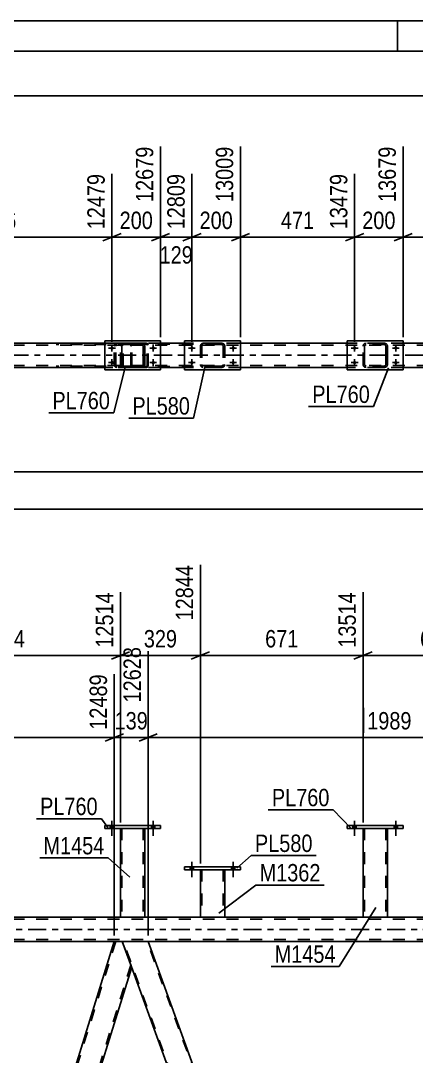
# Model space of a CAD drawing. Header units: millimetres. Extents: x -85 to 756, y -444 to 150.
# Drawn here: x 484.1 to 549.3, y -20.9 to 149.8 of the extents above; entities that cross this region are included whole.
import ezdxf

# ---------------------------------------------------------------- set-up
doc = ezdxf.new("R2010")
doc.units = ezdxf.units.MM
doc.linetypes.add('DXK_LINE_DOT2', pattern=[3.9198, 1.9599, -1.9599])
doc.linetypes.add('DXK_LINE_DOT3', pattern=[5.9187, 2.979, -0.9799, 0.9799, -0.9799])
doc.styles.add('Arial Narrow', font='ARIALN.TTF', dxfattribs={"height": 0.2})

# ---------------------------------------------------------------- blocks, each defined once
blk = doc.blocks.new('Unknown-814409655-1133')
at = {"color": 5, "linetype": 'Continuous'}
for p, q in [((756.25, 149.79), (-84.75, 149.79)), ((546.25, 144.79), (546.25, 149.79)), ((751.25, 144.79), (-79.75, 144.79))]:
    blk.add_line(p, q, dxfattribs=at)
blk = doc.blocks.new('Bolt-814409655-2565 - 2513')
at = {"linetype": 'Continuous'}
for points in [[(512.35, 95.55, -1), (512.35, 96.11, -1)], [(519.15, 95.55, -1), (519.15, 96.11, -1)], [(512.35, 93.15, -1), (512.35, 93.71, -1)], [(519.15, 93.15, -1), (519.15, 93.71, -1)]]:
    blk.add_hatch(color=1, dxfattribs=at).paths.add_polyline_path(points)
at = {"color": 1, "linetype": 'Continuous'}
for p, q in [((512.91, 95.83), (511.79, 95.83)), ((512.35, 96.39), (512.35, 95.27)), ((519.71, 95.83), (518.59, 95.83)), ((519.15, 96.39), (519.15, 95.27)), ((512.35, 93.99), (512.35, 92.87)), ((519.15, 93.99), (519.15, 92.87)), ((512.91, 93.43), (511.79, 93.43)), ((519.71, 93.43), (518.59, 93.43))]:
    blk.add_line(p, q, dxfattribs=at)
blk = doc.blocks.new('Bolt-814409655-2518 - 2513')
at = {"linetype": 'Continuous'}
for points in [[(538.89, 95.83), (538.9, 95.89), (538.92, 95.94), (538.95, 95.99), (538.99, 96.04), (539.03, 96.07), (539.09, 96.1), (539.14, 96.11), (539.2, 96.11), (539.26, 96.1), (539.31, 96.07), (539.36, 96.04), (539.4, 95.99), (539.43, 95.94), (539.45, 95.89), (539.45, 95.83), (539.45, 95.77), (539.43, 95.72), (539.4, 95.66), (539.36, 95.62), (539.31, 95.59), (539.26, 95.56), (539.2, 95.55), (539.14, 95.55), (539.09, 95.56), (539.03, 95.59), (538.99, 95.62), (538.95, 95.66), (538.92, 95.72), (538.9, 95.77)], [(545.69, 95.83), (545.7, 95.89), (545.72, 95.94), (545.75, 95.99), (545.79, 96.04), (545.83, 96.07), (545.89, 96.1), (545.94, 96.11), (546, 96.11), (546.06, 96.1), (546.11, 96.07), (546.16, 96.04), (546.2, 95.99), (546.23, 95.94), (546.25, 95.89), (546.25, 95.83), (546.25, 95.77), (546.23, 95.72), (546.2, 95.66), (546.16, 95.62), (546.11, 95.59), (546.06, 95.56), (546, 95.55), (545.94, 95.55), (545.89, 95.56), (545.83, 95.59), (545.79, 95.62), (545.75, 95.66), (545.72, 95.72), (545.7, 95.77)], [(538.89, 93.43), (538.9, 93.49), (538.92, 93.54), (538.95, 93.59), (538.99, 93.64), (539.03, 93.67), (539.09, 93.7), (539.14, 93.71), (539.2, 93.71), (539.26, 93.7), (539.31, 93.67), (539.36, 93.64), (539.4, 93.59), (539.43, 93.54), (539.45, 93.49), (539.45, 93.43), (539.45, 93.37), (539.43, 93.32), (539.4, 93.26), (539.36, 93.22), (539.31, 93.19), (539.26, 93.16), (539.2, 93.15), (539.14, 93.15), (539.09, 93.16), (539.03, 93.19), (538.99, 93.22), (538.95, 93.26), (538.92, 93.32), (538.9, 93.37)], [(545.69, 93.43), (545.7, 93.49), (545.72, 93.54), (545.75, 93.59), (545.79, 93.64), (545.83, 93.67), (545.89, 93.7), (545.94, 93.71), (546, 93.71), (546.06, 93.7), (546.11, 93.67), (546.16, 93.64), (546.2, 93.59), (546.23, 93.54), (546.25, 93.49), (546.25, 93.43), (546.25, 93.37), (546.23, 93.32), (546.2, 93.26), (546.16, 93.22), (546.11, 93.19), (546.06, 93.16), (546, 93.15), (545.94, 93.15), (545.89, 93.16), (545.83, 93.19), (545.79, 93.22), (545.75, 93.26), (545.72, 93.32), (545.7, 93.37)]]:
    blk.add_hatch(color=1, dxfattribs=at).paths.add_polyline_path(points)
at = {"color": 1, "linetype": 'Continuous'}
for p, q in [((539.73, 95.83), (538.61, 95.83)), ((539.17, 96.39), (539.17, 95.27)), ((546.53, 95.83), (545.41, 95.83)), ((545.97, 96.39), (545.97, 95.27)), ((539.17, 93.99), (539.17, 92.87)), ((545.97, 93.99), (545.97, 92.87)), ((539.73, 93.43), (538.61, 93.43)), ((546.53, 93.43), (545.41, 93.43))]:
    blk.add_line(p, q, dxfattribs=at)
blk = doc.blocks.new('Bolt-814409655-2520 - 2513')
at = {"linetype": 'Continuous'}
for points in [[(498.89, 95.83), (498.9, 95.89), (498.92, 95.94), (498.95, 95.99), (498.99, 96.04), (499.03, 96.07), (499.09, 96.1), (499.14, 96.11), (499.2, 96.11), (499.26, 96.1), (499.31, 96.07), (499.36, 96.04), (499.4, 95.99), (499.43, 95.94), (499.45, 95.89), (499.45, 95.83), (499.45, 95.77), (499.43, 95.72), (499.4, 95.66), (499.36, 95.62), (499.31, 95.59), (499.26, 95.56), (499.2, 95.55), (499.14, 95.55), (499.09, 95.56), (499.03, 95.59), (498.99, 95.62), (498.95, 95.66), (498.92, 95.72), (498.9, 95.77)], [(505.69, 95.83), (505.7, 95.89), (505.72, 95.94), (505.75, 95.99), (505.79, 96.04), (505.83, 96.07), (505.89, 96.1), (505.94, 96.11), (506, 96.11), (506.06, 96.1), (506.11, 96.07), (506.16, 96.04), (506.2, 95.99), (506.23, 95.94), (506.25, 95.89), (506.25, 95.83), (506.25, 95.77), (506.23, 95.72), (506.2, 95.66), (506.16, 95.62), (506.11, 95.59), (506.06, 95.56), (506, 95.55), (505.94, 95.55), (505.89, 95.56), (505.83, 95.59), (505.79, 95.62), (505.75, 95.66), (505.72, 95.72), (505.7, 95.77)], [(498.89, 93.43), (498.9, 93.49), (498.92, 93.54), (498.95, 93.59), (498.99, 93.64), (499.03, 93.67), (499.09, 93.7), (499.14, 93.71), (499.2, 93.71), (499.26, 93.7), (499.31, 93.67), (499.36, 93.64), (499.4, 93.59), (499.43, 93.54), (499.45, 93.49), (499.45, 93.43), (499.45, 93.37), (499.43, 93.32), (499.4, 93.26), (499.36, 93.22), (499.31, 93.19), (499.26, 93.16), (499.2, 93.15), (499.14, 93.15), (499.09, 93.16), (499.03, 93.19), (498.99, 93.22), (498.95, 93.26), (498.92, 93.32), (498.9, 93.37)], [(505.69, 93.43), (505.7, 93.49), (505.72, 93.54), (505.75, 93.59), (505.79, 93.64), (505.83, 93.67), (505.89, 93.7), (505.94, 93.71), (506, 93.71), (506.06, 93.7), (506.11, 93.67), (506.16, 93.64), (506.2, 93.59), (506.23, 93.54), (506.25, 93.49), (506.25, 93.43), (506.25, 93.37), (506.23, 93.32), (506.2, 93.26), (506.16, 93.22), (506.11, 93.19), (506.06, 93.16), (506, 93.15), (505.94, 93.15), (505.89, 93.16), (505.83, 93.19), (505.79, 93.22), (505.75, 93.26), (505.72, 93.32), (505.7, 93.37)]]:
    blk.add_hatch(color=1, dxfattribs=at).paths.add_polyline_path(points)
at = {"color": 1, "linetype": 'Continuous'}
for p, q in [((499.73, 95.83), (498.61, 95.83)), ((499.17, 96.39), (499.17, 95.27)), ((506.53, 95.83), (505.41, 95.83)), ((505.97, 96.39), (505.97, 95.27)), ((499.17, 93.99), (499.17, 92.87)), ((505.97, 93.99), (505.97, 92.87)), ((499.73, 93.43), (498.61, 93.43)), ((506.53, 93.43), (505.41, 93.43))]:
    blk.add_line(p, q, dxfattribs=at)
blk = doc.blocks.new('Part-814409655-2573 - 2513')
at = {"color": 2, "linetype": 'Continuous'}
for p, q in [((511.15, 97.03), (511.15, 92.23)), ((511.15, 97.03), (520.35, 97.03)), ((520.35, 97.03), (520.35, 92.23)), ((511.15, 92.23), (520.35, 92.23))]:
    blk.add_line(p, q, dxfattribs=at)
blk = doc.blocks.new('Part-814409655-2574 - 2513')
at = {"color": 7, "linetype": 'DXK_LINE_DOT2'}
for p, q in [((513.75, 96.15), (513.79, 96.33)), ((513.79, 96.33), (513.75, 96.15)), ((513.75, 96.15), (513.75, 93.11)), ((513.99, 96.15), (514.01, 96.24)), ((513.99, 96.15), (513.99, 93.11)), ((514.01, 96.24), (514.06, 96.32)), ((514.05, 96.59), (514.23, 96.63)), ((514.23, 96.63), (514.05, 96.59)), ((514.06, 96.32), (514.14, 96.37)), ((514.14, 96.37), (514.23, 96.39)), ((517.27, 96.63), (514.23, 96.63)), ((517.27, 96.39), (514.23, 96.39)), ((517.27, 96.63), (517.45, 96.59)), ((517.45, 96.59), (517.27, 96.63)), ((517.27, 96.39), (517.36, 96.37)), ((517.36, 96.37), (517.44, 96.32)), ((517.44, 96.32), (517.49, 96.24)), ((517.49, 96.24), (517.51, 96.15)), ((517.51, 96.15), (517.51, 93.11)), ((517.71, 96.33), (517.75, 96.15)), ((517.75, 96.15), (517.71, 96.33)), ((517.75, 96.15), (517.75, 93.11)), ((513.79, 92.93), (513.75, 93.11)), ((513.75, 93.11), (513.79, 92.93)), ((514.01, 93.02), (513.99, 93.11)), ((514.06, 92.94), (514.01, 93.02)), ((514.23, 92.63), (514.05, 92.67)), ((514.05, 92.67), (514.23, 92.63)), ((514.14, 92.89), (514.06, 92.94)), ((514.23, 92.87), (514.14, 92.89)), ((517.27, 92.87), (514.23, 92.87)), ((517.27, 92.63), (514.23, 92.63)), ((517.36, 92.89), (517.27, 92.87)), ((517.45, 92.67), (517.27, 92.63)), ((517.27, 92.63), (517.45, 92.67)), ((517.44, 92.94), (517.36, 92.89)), ((517.49, 93.02), (517.44, 92.94)), ((517.51, 93.11), (517.49, 93.02)), ((517.75, 93.11), (517.71, 92.93)), ((517.71, 92.93), (517.75, 93.11))]:
    blk.add_line(p, q, dxfattribs=at)
at = {"color": 7, "linetype": 'DXK_LINE_DOT3'}
blk.add_line((515.75, 94.63), (515.75, 94.63), dxfattribs=at)
at = {"color": 7, "linetype": 'DXK_LINE_DOT2'}
for centre, start, end in [((514.23, 96.15), 112.5, 157.5), ((514.23, 96.15), 112.5, 157.5), ((517.27, 96.15), 22.5, 67.5), ((517.27, 96.15), 22.5, 67.5), ((514.23, 93.11), 202.5, 247.5), ((514.23, 93.11), 202.5, 247.5), ((517.27, 93.11), 292.5, 337.5), ((517.27, 93.11), 292.5, 337.5)]:
    blk.add_arc(centre, 0.48, start, end, dxfattribs=at)
blk = doc.blocks.new('Part-814409655-2599 - 2513')
at = {"color": 7, "linetype": 'DXK_LINE_DOT2'}
for p, q in [((645.45, 96.31), (44.43, 96.31)), ((645.45, 96.63), (54.51, 96.63)), ((507.17, 96.63), (497.97, 96.63)), ((520.35, 96.63), (511.15, 96.63)), ((547.17, 96.63), (537.97, 96.63)), ((645.45, 92.95), (44.43, 92.95)), ((507.17, 92.63), (497.97, 92.63)), ((520.35, 92.63), (511.15, 92.63)), ((547.17, 92.63), (537.97, 92.63))]:
    blk.add_line(p, q, dxfattribs=at)
at = {"color": 2, "linetype": 'Continuous'}
for p, q in [((497.97, 96.63), (467.19, 96.63)), ((511.15, 96.63), (507.17, 96.63)), ((537.97, 96.63), (520.35, 96.63)), ((562.23, 96.63), (547.17, 96.63)), ((497.97, 92.63), (467.13, 92.63)), ((511.15, 92.63), (507.17, 92.63)), ((537.97, 92.63), (520.35, 92.63)), ((562.23, 92.63), (547.17, 92.63))]:
    blk.add_line(p, q, dxfattribs=at)
at = {"color": 7, "linetype": 'DXK_LINE_DOT3'}
blk.add_line((44.43, 94.63), (645.45, 94.63), dxfattribs=at)
blk = doc.blocks.new('Part-814409655-2686 - 2513')
at = {"color": 7, "linetype": 'DXK_LINE_DOT2'}
for p, q in [((500.9, 96.43), (500.87, 96.31)), ((500.87, 92.95), (500.87, 96.31)), ((501.04, 96.31), (501.05, 96.37)), ((501.04, 92.95), (501.04, 96.31)), ((501.05, 96.37), (501.09, 96.42)), ((501.21, 96.63), (501.08, 96.6)), ((501.09, 96.42), (501.15, 96.46)), ((501.15, 96.46), (501.21, 96.47)), ((516.54, 96.63), (501.21, 96.63)), ((516.54, 96.47), (501.21, 96.47)), ((504.92, 96.6), (504.79, 96.63)), ((504.79, 96.47), (504.85, 96.46)), ((504.85, 96.46), (504.91, 96.42)), ((504.91, 96.42), (504.94, 96.37)), ((504.94, 96.37), (504.96, 96.31)), ((504.96, 92.95), (504.96, 96.31)), ((505.13, 96.31), (505.1, 96.43)), ((505.13, 92.95), (505.13, 96.31)), ((500.87, 92.95), (500.9, 92.83)), ((501.05, 92.89), (501.04, 92.95)), ((501.09, 92.84), (501.05, 92.89)), ((501.08, 92.65), (501.21, 92.63)), ((501.15, 92.8), (501.09, 92.84)), ((501.21, 92.79), (501.15, 92.8)), ((516.54, 92.79), (501.21, 92.79)), ((516.54, 92.63), (501.21, 92.63)), ((504.85, 92.8), (504.79, 92.79)), ((504.79, 92.63), (504.92, 92.65)), ((504.91, 92.84), (504.85, 92.8)), ((504.94, 92.89), (504.91, 92.84)), ((504.96, 92.95), (504.94, 92.89)), ((505.1, 92.83), (505.13, 92.95))]:
    blk.add_line(p, q, dxfattribs=at)
for centre, start, end in [((501.2, 96.3), 110.7583, 155.68), ((504.8, 96.3), 24.32, 69.2417), ((501.2, 92.96), 204.32, 249.2417), ((504.8, 92.96), 290.7583, 335.68)]:
    blk.add_arc(centre, 0.331, start, end, dxfattribs=at)
blk = doc.blocks.new('Part-814409655-2794 - 2513')
at = {"color": 7, "linetype": 'DXK_LINE_DOT2'}
for p, q in [((502.15, 96.63), (489.99, 96.63)), ((502.15, 96.39), (489.99, 96.39)), ((499.58, 96.28), (499.55, 96.15)), ((499.55, 93.11), (499.55, 96.15)), ((499.59, 96.33), (499.58, 96.28)), ((499.8, 96.15), (499.82, 96.24)), ((499.8, 93.11), (499.8, 96.15)), ((499.82, 96.24), (499.88, 96.32)), ((500.05, 96.63), (499.86, 96.59)), ((499.88, 96.32), (499.96, 96.37)), ((499.96, 96.37), (500.05, 96.39)), ((500.87, 96.63), (500.87, 96.39)), ((502.25, 96.59), (502.15, 96.63)), ((502.15, 96.39), (502.2, 96.37)), ((502.2, 96.37), (502.24, 96.32)), ((502.24, 96.32), (502.27, 96.24)), ((502.34, 96.49), (502.25, 96.59)), ((502.27, 96.24), (502.28, 96.15)), ((502.28, 93.11), (502.28, 96.15)), ((502.4, 96.33), (502.34, 96.49)), ((502.42, 96.15), (502.4, 96.33)), ((502.42, 93.11), (502.42, 96.15)), ((502.15, 92.87), (489.99, 92.87)), ((502.15, 92.63), (489.99, 92.63)), ((499.55, 93.11), (499.57, 93.04)), ((499.57, 93.04), (499.59, 92.93)), ((499.82, 93.02), (499.8, 93.11)), ((499.88, 92.94), (499.82, 93.02)), ((499.86, 92.67), (500.05, 92.63)), ((499.96, 92.89), (499.88, 92.94)), ((500.05, 92.87), (499.96, 92.89)), ((500.87, 92.63), (500.87, 92.87)), ((502.2, 92.89), (502.15, 92.87)), ((502.15, 92.63), (502.25, 92.67)), ((502.24, 92.94), (502.2, 92.89)), ((502.27, 93.02), (502.24, 92.94)), ((502.25, 92.67), (502.34, 92.77)), ((502.28, 93.11), (502.27, 93.02)), ((502.34, 92.77), (502.4, 92.93)), ((502.4, 92.93), (502.42, 93.11))]:
    blk.add_line(p, q, dxfattribs=at)
for centre, start, end in [((500.04, 96.13), 111.1941, 156.1506), ((500.04, 93.12), 203.8494, 248.8059)]:
    blk.add_arc(centre, 0.492, start, end, dxfattribs=at)
blk = doc.blocks.new('Part-814409655-2858 - 2513')
at = {"color": 7, "linetype": 'DXK_LINE_DOT2'}
for p, q in [((500.57, 96.15), (500.61, 96.33)), ((500.61, 96.33), (500.57, 96.15)), ((500.57, 93.11), (500.57, 96.15)), ((500.57, 96.15), (500.57, 96.15)), ((500.57, 93.11), (500.57, 96.15)), ((500.81, 96.15), (500.83, 96.24)), ((500.83, 96.24), (500.81, 96.15)), ((500.81, 93.11), (500.81, 96.15)), ((500.81, 96.15), (500.81, 96.15)), ((500.81, 96.15), (500.81, 93.11)), ((500.83, 96.24), (500.88, 96.32)), ((500.88, 96.32), (500.83, 96.24)), ((500.86, 96.59), (501.05, 96.63)), ((500.86, 96.59), (500.87, 96.59)), ((501.05, 96.63), (500.87, 96.59)), ((500.88, 96.32), (500.96, 96.37)), ((500.96, 96.37), (500.88, 96.32)), ((500.96, 96.37), (501.05, 96.39)), ((501.05, 96.39), (500.96, 96.37)), ((504.09, 96.63), (501.05, 96.63)), ((504.09, 96.39), (501.05, 96.39)), ((504.09, 96.63), (504.27, 96.59)), ((504.28, 96.59), (504.09, 96.63)), ((504.09, 96.39), (504.18, 96.37)), ((504.18, 96.37), (504.09, 96.39)), ((504.18, 96.37), (504.18, 96.37)), ((504.18, 96.37), (504.26, 96.32)), ((504.26, 96.32), (504.18, 96.37)), ((504.26, 96.32), (504.31, 96.24)), ((504.31, 96.24), (504.26, 96.32)), ((504.31, 96.24), (504.33, 96.15)), ((504.33, 96.15), (504.31, 96.24)), ((504.33, 93.11), (504.33, 96.15)), ((504.33, 96.15), (504.33, 96.15)), ((504.33, 96.15), (504.33, 93.11)), ((504.53, 96.33), (504.57, 96.15)), ((504.57, 96.15), (504.54, 96.33)), ((504.57, 93.11), (504.57, 96.15)), ((504.57, 96.15), (504.57, 96.15)), ((504.57, 96.15), (504.57, 93.11)), ((500.57, 93.11), (500.57, 93.11)), ((500.61, 92.93), (500.57, 93.11)), ((500.57, 93.11), (500.61, 92.93)), ((500.81, 93.11), (500.81, 93.11)), ((500.83, 93.02), (500.81, 93.11)), ((500.81, 93.11), (500.83, 93.02)), ((500.88, 92.94), (500.83, 93.02)), ((500.83, 93.02), (500.88, 92.94)), ((500.86, 92.67), (500.87, 92.67)), ((501.05, 92.63), (500.86, 92.67)), ((500.87, 92.67), (501.05, 92.63)), ((500.96, 92.89), (500.88, 92.94)), ((500.88, 92.94), (500.96, 92.89)), ((501.05, 92.87), (500.96, 92.89)), ((500.96, 92.89), (501.05, 92.87)), ((504.09, 92.87), (501.05, 92.87)), ((504.09, 92.63), (501.05, 92.63)), ((504.18, 92.89), (504.09, 92.87)), ((504.09, 92.87), (504.18, 92.89)), ((504.27, 92.67), (504.09, 92.63)), ((504.09, 92.63), (504.28, 92.67)), ((504.26, 92.94), (504.18, 92.89)), ((504.18, 92.89), (504.26, 92.94)), ((504.18, 92.89), (504.18, 92.89)), ((504.31, 93.02), (504.26, 92.94)), ((504.26, 92.94), (504.31, 93.02)), ((504.33, 93.11), (504.31, 93.02)), ((504.31, 93.02), (504.33, 93.11)), ((504.33, 93.11), (504.33, 93.11)), ((504.57, 93.11), (504.53, 92.93)), ((504.54, 92.93), (504.57, 93.11)), ((504.57, 93.11), (504.57, 93.11))]:
    blk.add_line(p, q, dxfattribs=at)
at = {"color": 7, "linetype": 'DXK_LINE_DOT3'}
blk.add_line((502.58, 94.63), (502.57, 94.63), dxfattribs=at)
at = {"color": 7, "linetype": 'DXK_LINE_DOT2'}
for centre, start, end in [((501.05, 96.15), 112.5, 157.5), ((501.05, 96.15), 112.5, 157.5), ((504.09, 96.15), 22.5, 67.5), ((504.09, 96.15), 22.5, 67.5), ((501.05, 93.11), 202.5, 247.5), ((501.05, 93.11), 202.5, 247.5), ((504.09, 93.11), 292.5, 337.5), ((504.09, 93.11), 292.5, 337.5)]:
    blk.add_arc(centre, 0.48, start, end, dxfattribs=at)
blk = doc.blocks.new('Part-814409655-2863 - 2513')
at = {"color": 2, "linetype": 'Continuous'}
for p, q in [((497.97, 92.23), (497.97, 97.03)), ((497.97, 97.03), (497.97, 97.03)), ((497.97, 97.03), (507.17, 97.03)), ((507.17, 97.03), (507.17, 92.23)), ((497.97, 92.23), (497.97, 92.23)), ((507.17, 92.23), (497.97, 92.23))]:
    blk.add_line(p, q, dxfattribs=at)
at = {"color": 7, "linetype": 'DXK_LINE_DOT2'}
for p, q in [((497.97, 97.03), (497.97, 92.23)), ((497.97, 97.03), (497.97, 97.03)), ((507.17, 92.23), (507.17, 97.03)), ((497.97, 92.23), (497.97, 92.23))]:
    blk.add_line(p, q, dxfattribs=at)
blk = doc.blocks.new('Part-814409655-2864 - 2513')
at = {"color": 7, "linetype": 'DXK_LINE_DOT2'}
for p, q in [((540.57, 96.15), (540.6, 96.33)), ((540.61, 96.33), (540.57, 96.15)), ((540.57, 93.11), (540.57, 96.15)), ((540.57, 96.15), (540.57, 96.15)), ((540.57, 93.11), (540.57, 96.15)), ((540.81, 96.15), (540.83, 96.24)), ((540.83, 96.24), (540.81, 96.15)), ((540.81, 93.11), (540.81, 96.15)), ((540.81, 96.15), (540.81, 96.15)), ((540.81, 96.15), (540.81, 93.11)), ((540.83, 96.24), (540.88, 96.32)), ((540.88, 96.32), (540.83, 96.24)), ((540.86, 96.59), (541.05, 96.63)), ((540.86, 96.59), (540.87, 96.59)), ((541.05, 96.63), (540.87, 96.59)), ((540.88, 96.32), (540.96, 96.37)), ((540.96, 96.37), (540.88, 96.32)), ((540.96, 96.37), (541.05, 96.39)), ((541.05, 96.39), (540.96, 96.37)), ((544.09, 96.63), (541.05, 96.63)), ((544.09, 96.39), (541.05, 96.39)), ((544.09, 96.63), (544.27, 96.59)), ((544.28, 96.59), (544.09, 96.63)), ((544.09, 96.39), (544.18, 96.37)), ((544.18, 96.37), (544.09, 96.39)), ((544.18, 96.37), (544.18, 96.37)), ((544.18, 96.37), (544.26, 96.32)), ((544.26, 96.32), (544.18, 96.37)), ((544.26, 96.32), (544.31, 96.24)), ((544.31, 96.24), (544.26, 96.32)), ((544.31, 96.24), (544.33, 96.15)), ((544.33, 96.15), (544.31, 96.24)), ((544.33, 93.11), (544.33, 96.15)), ((544.33, 96.15), (544.33, 96.15)), ((544.33, 96.15), (544.33, 93.11)), ((544.53, 96.33), (544.57, 96.15)), ((544.57, 96.15), (544.54, 96.33)), ((544.57, 93.11), (544.57, 96.15)), ((544.57, 96.15), (544.57, 96.15)), ((544.57, 96.15), (544.57, 93.11)), ((540.57, 93.11), (540.57, 93.11)), ((540.6, 92.93), (540.57, 93.11)), ((540.57, 93.11), (540.61, 92.93)), ((540.81, 93.11), (540.81, 93.11)), ((540.83, 93.02), (540.81, 93.11)), ((540.81, 93.11), (540.83, 93.02)), ((540.88, 92.94), (540.83, 93.02)), ((540.83, 93.02), (540.88, 92.94)), ((540.86, 92.67), (540.87, 92.67)), ((541.05, 92.63), (540.86, 92.67)), ((540.87, 92.67), (541.05, 92.63)), ((540.96, 92.89), (540.88, 92.94)), ((540.88, 92.94), (540.96, 92.89)), ((541.05, 92.87), (540.96, 92.89)), ((540.96, 92.89), (541.05, 92.87)), ((544.09, 92.87), (541.05, 92.87)), ((544.09, 92.63), (541.05, 92.63)), ((544.18, 92.89), (544.09, 92.87)), ((544.09, 92.87), (544.18, 92.89)), ((544.27, 92.67), (544.09, 92.63)), ((544.09, 92.63), (544.28, 92.67)), ((544.26, 92.94), (544.18, 92.89)), ((544.18, 92.89), (544.26, 92.94)), ((544.18, 92.89), (544.18, 92.89)), ((544.31, 93.02), (544.26, 92.94)), ((544.26, 92.94), (544.31, 93.02)), ((544.33, 93.11), (544.31, 93.02)), ((544.31, 93.02), (544.33, 93.11)), ((544.33, 93.11), (544.33, 93.11)), ((544.57, 93.11), (544.53, 92.93)), ((544.54, 92.93), (544.57, 93.11)), ((544.57, 93.11), (544.57, 93.11))]:
    blk.add_line(p, q, dxfattribs=at)
at = {"color": 7, "linetype": 'DXK_LINE_DOT3'}
blk.add_line((542.58, 94.63), (542.56, 94.63), dxfattribs=at)
at = {"color": 7, "linetype": 'DXK_LINE_DOT2'}
for centre, start, end in [((541.05, 96.15), 112.5, 157.5), ((541.05, 96.15), 112.5, 157.5), ((544.09, 96.15), 22.5, 67.5), ((544.09, 96.15), 22.5, 67.5), ((541.05, 93.11), 202.5, 247.5), ((541.05, 93.11), 202.5, 247.5), ((544.09, 93.11), 292.5, 337.5), ((544.09, 93.11), 292.5, 337.5)]:
    blk.add_arc(centre, 0.48, start, end, dxfattribs=at)
blk = doc.blocks.new('Part-814409655-2869 - 2513')
at = {"color": 2, "linetype": 'Continuous'}
for p, q in [((537.97, 92.23), (537.97, 97.03)), ((537.97, 97.03), (537.97, 97.03)), ((537.97, 97.03), (547.17, 97.03)), ((547.17, 97.03), (547.17, 92.23)), ((537.97, 92.23), (537.97, 92.23)), ((547.17, 92.23), (537.97, 92.23))]:
    blk.add_line(p, q, dxfattribs=at)
at = {"color": 7, "linetype": 'DXK_LINE_DOT2'}
for p, q in [((537.97, 97.03), (537.97, 92.23)), ((537.97, 97.03), (537.97, 97.03)), ((547.17, 92.23), (547.17, 97.03)), ((537.97, 92.23), (537.97, 92.23))]:
    blk.add_line(p, q, dxfattribs=at)
blk = doc.blocks.new('Part-814409655-3781 - 3620')
at = {"color": 2, "linetype": 'Continuous'}
for p, q in [((513.75, 9.84), (513.75, 2)), ((517.75, 9.84), (517.75, 2)), ((513.75, 2), (517.75, 2))]:
    blk.add_line(p, q, dxfattribs=at)
at = {"color": 7, "linetype": 'DXK_LINE_DOT2'}
for p, q in [((513.75, 9.84), (517.75, 9.84)), ((513.99, 9.84), (513.99, 2)), ((517.51, 9.84), (517.51, 2)), ((517.45, 2), (517.49, 2)), ((517.45, 2), (517.49, 2)), ((517.49, 2), (517.51, 2)), ((517.49, 2), (517.51, 2))]:
    blk.add_line(p, q, dxfattribs=at)
blk = doc.blocks.new('Bolt-814409655-3677 - 3620')
at = {"linetype": 'Continuous'}
for points in [[(538.89, 16.64), (539.45, 16.64), (539.45, 17.12), (538.89, 17.12)], [(538.89, 16.64), (539.45, 16.64), (539.45, 17.12), (538.89, 17.12)], [(545.69, 16.64), (546.25, 16.64), (546.25, 17.12), (545.69, 17.12)], [(545.69, 16.64), (546.25, 16.64), (546.25, 17.12), (545.69, 17.12)]]:
    blk.add_hatch(color=1, dxfattribs=at).paths.add_polyline_path(points)
at = {"color": 1, "linetype": 'Continuous'}
for p, q in [((538.89, 17.12), (538.89, 16.64)), ((538.89, 17.12), (538.89, 16.64)), ((539.17, 17.92), (539.17, 15.4)), ((539.17, 17.92), (539.17, 15.4)), ((539.45, 17.12), (539.45, 16.64)), ((539.45, 17.12), (539.45, 16.64)), ((545.69, 17.12), (545.69, 16.64)), ((545.69, 17.12), (545.69, 16.64)), ((545.97, 17.92), (545.97, 15.4)), ((545.97, 17.92), (545.97, 15.4)), ((546.25, 17.12), (546.25, 16.64)), ((546.25, 17.12), (546.25, 16.64))]:
    blk.add_line(p, q, dxfattribs=at)
blk = doc.blocks.new('Bolt-814409655-3679 - 3620')
at = {"linetype": 'Continuous'}
for points in [[(498.89, 16.64), (499.45, 16.64), (499.45, 17.12), (498.89, 17.12)], [(498.89, 16.64), (499.45, 16.64), (499.45, 17.12), (498.89, 17.12)], [(505.69, 16.64), (506.25, 16.64), (506.25, 17.12), (505.69, 17.12)], [(505.69, 16.64), (506.25, 16.64), (506.25, 17.12), (505.69, 17.12)]]:
    blk.add_hatch(color=1, dxfattribs=at).paths.add_polyline_path(points)
at = {"color": 1, "linetype": 'Continuous'}
for p, q in [((498.89, 17.12), (498.89, 16.64)), ((498.89, 17.12), (498.89, 16.64)), ((499.17, 17.92), (499.17, 15.4)), ((499.17, 17.92), (499.17, 15.4)), ((499.45, 17.12), (499.45, 16.64)), ((499.45, 17.12), (499.45, 16.64)), ((505.69, 17.12), (505.69, 16.64)), ((505.69, 17.12), (505.69, 16.64)), ((505.97, 17.92), (505.97, 15.4)), ((505.97, 17.92), (505.97, 15.4)), ((506.25, 17.12), (506.25, 16.64)), ((506.25, 17.12), (506.25, 16.64))]:
    blk.add_line(p, q, dxfattribs=at)
blk = doc.blocks.new('Bolt-814409655-3680 - 3620')
at = {"linetype": 'Continuous'}
for points in [[(512.07, 9.84), (512.63, 9.84), (512.63, 10.32), (512.07, 10.32)], [(512.07, 9.84), (512.63, 9.84), (512.63, 10.32), (512.07, 10.32)], [(518.87, 9.84), (519.43, 9.84), (519.43, 10.32), (518.87, 10.32)], [(518.87, 9.84), (519.43, 9.84), (519.43, 10.32), (518.87, 10.32)]]:
    blk.add_hatch(color=1, dxfattribs=at).paths.add_polyline_path(points)
at = {"color": 1, "linetype": 'Continuous'}
for p, q in [((512.07, 10.32), (512.07, 9.84)), ((512.07, 10.32), (512.07, 9.84)), ((512.35, 11.12), (512.35, 8.6)), ((512.35, 11.12), (512.35, 8.6)), ((512.63, 10.32), (512.63, 9.84)), ((512.63, 10.32), (512.63, 9.84)), ((518.87, 10.32), (518.87, 9.84)), ((518.87, 10.32), (518.87, 9.84)), ((519.15, 11.12), (519.15, 8.6)), ((519.15, 11.12), (519.15, 8.6)), ((519.43, 10.32), (519.43, 9.84)), ((519.43, 10.32), (519.43, 9.84))]:
    blk.add_line(p, q, dxfattribs=at)
blk = doc.blocks.new('Part-814409655-3776 - 3620')
at = {"color": 2, "linetype": 'Continuous'}
for p, q in [((511.15, 10.32), (511.15, 9.84)), ((520.35, 10.32), (511.15, 10.32)), ((520.35, 9.84), (520.35, 10.32)), ((511.15, 9.84), (520.35, 9.84))]:
    blk.add_line(p, q, dxfattribs=at)
blk = doc.blocks.new('Part-814409655-3879 - 3620')
at = {"color": 2, "linetype": 'Continuous'}
for p, q in [((505.13, -2), (500.87, -2)), ((547.49, -118.4), (505.13, -2)), ((543.24, -118.4), (502.4, -6.2))]:
    blk.add_line(p, q, dxfattribs=at)
at = {"color": 7, "linetype": 'DXK_LINE_DOT2'}
for p, q in [((500.87, -2), (502.4, -6.2)), ((545.16, -123.22), (501.04, -2)), ((549.08, -123.22), (504.96, -2)), ((544.99, -123.22), (543.24, -118.4)), ((549.25, -123.22), (547.49, -118.4)), ((549.25, -123.22), (544.99, -123.22))]:
    blk.add_line(p, q, dxfattribs=at)
blk = doc.blocks.new('Part-814409655-3894 - 3620')
at = {"color": 7, "linetype": 'DXK_LINE_DOT2'}
for p, q in [((584.94, -2), (548.12, -120.12)), ((587.42, -5.88), (550.84, -123.22)), ((587.55, -6.25), (587.53, -6.2)), ((587.55, -6.25), (587.53, -6.2)), ((548.4, -118.4), (547.98, -119.75)), ((552.59, -118.4), (551.09, -123.22)), ((549.25, -123.22), (547.98, -119.75)), ((551.09, -123.22), (549.25, -123.22))]:
    blk.add_line(p, q, dxfattribs=at)
at = {"color": 2, "linetype": 'Continuous'}
for p, q in [((584.69, -2), (548.4, -118.4)), ((586, -2), (584.69, -2)), ((587.53, -6.2), (586, -2)), ((587.55, -6.25), (552.59, -118.4))]:
    blk.add_line(p, q, dxfattribs=at)
blk = doc.blocks.new('Part-814409655-3909 - 3620')
at = {"color": 2, "linetype": 'Continuous'}
for p, q in [((499.55, -2), (462.85, -119.75)), ((500.87, -2), (499.55, -2)), ((502.4, -6.2), (500.87, -2)), ((502.42, -6.25), (465.96, -123.22)), ((464.11, -123.22), (462.87, -119.8))]:
    blk.add_line(p, q, dxfattribs=at)
at = {"color": 7, "linetype": 'DXK_LINE_DOT2'}
for p, q in [((499.8, -2), (462.99, -120.12)), ((502.28, -5.88), (465.71, -123.22)), ((502.42, -6.25), (502.4, -6.2)), ((502.42, -6.25), (502.4, -6.2)), ((462.85, -119.75), (462.87, -119.8)), ((465.96, -123.22), (464.11, -123.22))]:
    blk.add_line(p, q, dxfattribs=at)
blk = doc.blocks.new('Part-814409655-3963 - 3620')
at = {"color": 7, "linetype": 'DXK_LINE_DOT2'}
for p, q in [((645.45, 2), (459.64, 2)), ((504.57, 2), (500.57, 2)), ((517.75, 2), (513.75, 2)), ((544.57, 2), (540.57, 2)), ((645.45, 1.68), (0, 1.68)), ((645.45, -1.68), (0, -1.68)), ((505.13, -2), (499.55, -2))]:
    blk.add_line(p, q, dxfattribs=at)
at = {"color": 2, "linetype": 'Continuous'}
for p, q in [((500.57, 2), (467.61, 2)), ((513.75, 2), (504.57, 2)), ((540.57, 2), (517.75, 2)), ((564.83, 2), (544.57, 2)), ((499.55, -2), (419.99, -2)), ((584.69, -2), (505.13, -2))]:
    blk.add_line(p, q, dxfattribs=at)
at = {"color": 7, "linetype": 'DXK_LINE_DOT3'}
blk.add_line((0, 0), (645.45, 0), dxfattribs=at)
blk = doc.blocks.new('Part-814409655-4227 - 3620')
at = {"color": 2, "linetype": 'Continuous'}
for p, q in [((500.57, 16.64), (500.57, 2)), ((504.57, 16.64), (504.57, 2)), ((500.57, 2), (504.57, 2))]:
    blk.add_line(p, q, dxfattribs=at)
at = {"color": 7, "linetype": 'DXK_LINE_DOT2'}
for p, q in [((500.57, 16.64), (504.57, 16.64)), ((500.81, 16.64), (500.81, 2)), ((504.33, 16.64), (504.33, 2)), ((504.27, 2), (504.31, 2)), ((504.27, 2), (504.31, 2)), ((504.31, 2), (504.33, 2)), ((504.31, 2), (504.33, 2))]:
    blk.add_line(p, q, dxfattribs=at)
blk = doc.blocks.new('Part-814409655-4232 - 3620')
at = {"color": 2, "linetype": 'Continuous'}
for p, q in [((497.97, 17.12), (497.97, 16.64)), ((507.17, 17.12), (497.97, 17.12)), ((507.17, 16.64), (507.17, 17.12)), ((497.97, 16.64), (507.17, 16.64))]:
    blk.add_line(p, q, dxfattribs=at)
blk = doc.blocks.new('Part-814409655-4233 - 3620')
at = {"color": 2, "linetype": 'Continuous'}
for p, q in [((540.57, 16.64), (540.57, 2)), ((544.57, 16.64), (544.57, 2)), ((540.57, 2), (544.57, 2))]:
    blk.add_line(p, q, dxfattribs=at)
at = {"color": 7, "linetype": 'DXK_LINE_DOT2'}
for p, q in [((540.57, 16.64), (544.57, 16.64)), ((540.81, 16.64), (540.81, 2)), ((544.33, 16.64), (544.33, 2)), ((544.27, 2), (544.31, 2)), ((544.27, 2), (544.31, 2)), ((544.31, 2), (544.33, 2)), ((544.31, 2), (544.33, 2))]:
    blk.add_line(p, q, dxfattribs=at)
blk = doc.blocks.new('Part-814409655-4238 - 3620')
at = {"color": 2, "linetype": 'Continuous'}
for p, q in [((537.97, 17.12), (537.97, 16.64)), ((547.17, 17.12), (537.97, 17.12)), ((547.17, 16.64), (547.17, 17.12)), ((537.97, 16.64), (547.17, 16.64))]:
    blk.add_line(p, q, dxfattribs=at)
blk = doc.blocks.new('StraightDimension-814409655-26035 - 2513')
at = {"color": 7, "linetype": 'Continuous'}
for p, q in [((507.17, 97.63), (507.17, 129.04)), ((512.35, 96.83), (512.35, 124.54)), ((505.67, 113.5), (508.67, 114.7)), ((513.85, 114.7), (510.85, 113.5)), ((507.17, 114.1), (512.35, 114.1))]:
    blk.add_line(p, q, dxfattribs=at)
at = {"color": 0, "linetype": 'Continuous'}
blk.add_wipeout([(511.75, 125.14), (507.55, 125.14), (507.55, 114.8), (511.75, 114.8)], dxfattribs=at)
at = {"color": 0}
blk.add_wipeout([(513.1, 109.15), (513.1, 113.35), (506.42, 113.35), (506.42, 109.15)], dxfattribs=at)
at = {"color": 3, "linetype": 'Continuous', "style": 'Arial Narrow'}
blk.add_text('12809', height=2.863, rotation=90.0002, dxfattribs=at).set_placement((511.15, 115.4))
at = {"color": 3, "style": 'Arial Narrow'}
blk.add_text('129', height=2.863, dxfattribs=at).set_placement((507.02, 109.75))
blk = doc.blocks.new('StraightDimension-814409655-2954 - 2513')
at = {"color": 7, "linetype": 'Continuous'}
blk.add_line((79.29, 75.45), (645.45, 75.45), dxfattribs=at)
blk = doc.blocks.new('StraightDimension-814409655-26037 - 2513')
at = {"color": 7, "linetype": 'Continuous'}
for p, q in [((462.15, 100.26), (462.15, 129.04)), ((499.17, 96.83), (499.17, 124.54)), ((463.65, 114.7), (460.65, 113.5)), ((497.67, 113.5), (500.67, 114.7)), ((462.15, 114.1), (499.17, 114.1))]:
    blk.add_line(p, q, dxfattribs=at)
at = {"color": 0, "linetype": 'Continuous'}
blk.add_wipeout([(498.57, 125.14), (494.37, 125.14), (494.37, 114.8), (498.57, 114.8)], dxfattribs=at)
at = {"color": 0}
blk.add_wipeout([(484, 114.85), (484, 119.05), (477.32, 119.05), (477.32, 114.85)], dxfattribs=at)
at = {"color": 3, "linetype": 'Continuous', "style": 'Arial Narrow'}
blk.add_text('12479', height=2.863, rotation=90.0002, dxfattribs=at).set_placement((497.97, 115.4))
at = {"color": 3, "style": 'Arial Narrow'}
blk.add_text('926', height=2.863, dxfattribs=at).set_placement((477.92, 115.45))
blk = doc.blocks.new('StraightDimension-814409655-2959 - 2513')
at = {"color": 7, "linetype": 'Continuous'}
blk.add_line((6.91, 137.38), (646.09, 137.38), dxfattribs=at)
blk = doc.blocks.new('StraightDimension-814409655-3033 - 2513')
at = {"color": 7, "linetype": 'Continuous'}
blk.add_line((7.55, 69.27), (645.45, 69.27), dxfattribs=at)
blk = doc.blocks.new('StraightDimension-814409655-26031 - 2513')
at = {"color": 7, "linetype": 'Continuous'}
for p, q in [((547.17, 97.63), (547.17, 129.04)), ((563.43, 96.83), (563.43, 129.04)), ((548.67, 114.7), (545.67, 113.5)), ((561.93, 113.5), (564.93, 114.7)), ((547.17, 114.1), (563.43, 114.1))]:
    blk.add_line(p, q, dxfattribs=at)
at = {"color": 0}
blk.add_wipeout([(558.64, 114.85), (558.64, 119.05), (551.96, 119.05), (551.96, 114.85)], dxfattribs=at)
at = {"color": 3, "style": 'Arial Narrow'}
blk.add_text('406', height=2.863, dxfattribs=at).set_placement((552.56, 115.45))
at = {"color": 0, "linetype": 'Continuous'}
blk.add_wipeout([(562.83, 129.64), (558.63, 129.64), (558.63, 119.3), (562.83, 119.3)], dxfattribs=at)
at = {"color": 3, "linetype": 'Continuous', "style": 'Arial Narrow'}
blk.add_text('14086', height=2.863, rotation=90.0002, dxfattribs=at).set_placement((562.23, 119.9))
blk = doc.blocks.new('StraightDimension-814409655-26032 - 2513')
at = {"color": 7, "linetype": 'Continuous'}
for p, q in [((547.17, 97.63), (547.17, 129.04)), ((539.17, 96.83), (539.17, 124.54)), ((537.67, 113.5), (540.67, 114.7)), ((548.67, 114.7), (545.67, 113.5)), ((539.17, 114.1), (547.17, 114.1))]:
    blk.add_line(p, q, dxfattribs=at)
at = {"color": 0}
blk.add_wipeout([(546.52, 114.85), (546.52, 119.05), (539.83, 119.05), (539.83, 114.85)], dxfattribs=at)
at = {"color": 3, "style": 'Arial Narrow'}
blk.add_text('200', height=2.863, dxfattribs=at).set_placement((540.43, 115.45))
at = {"color": 0, "linetype": 'Continuous'}
blk.add_wipeout([(546.57, 129.64), (542.37, 129.64), (542.37, 119.3), (546.57, 119.3)], dxfattribs=at)
at = {"color": 3, "linetype": 'Continuous', "style": 'Arial Narrow'}
blk.add_text('13679', height=2.863, rotation=90.0002, dxfattribs=at).set_placement((545.97, 119.9))
blk = doc.blocks.new('StraightDimension-814409655-26033 - 2513')
at = {"color": 7, "linetype": 'Continuous'}
for p, q in [((520.35, 97.63), (520.35, 129.04)), ((539.17, 96.83), (539.17, 124.54)), ((521.85, 114.7), (518.85, 113.5)), ((537.67, 113.5), (540.67, 114.7)), ((520.35, 114.1), (539.17, 114.1))]:
    blk.add_line(p, q, dxfattribs=at)
at = {"color": 0, "linetype": 'Continuous'}
blk.add_wipeout([(538.57, 125.14), (534.37, 125.14), (534.37, 114.8), (538.57, 114.8)], dxfattribs=at)
at = {"color": 0}
blk.add_wipeout([(533.1, 114.85), (533.1, 119.05), (526.42, 119.05), (526.42, 114.85)], dxfattribs=at)
at = {"color": 3, "linetype": 'Continuous', "style": 'Arial Narrow'}
blk.add_text('13479', height=2.863, rotation=90.0002, dxfattribs=at).set_placement((537.97, 115.4))
at = {"color": 3, "style": 'Arial Narrow'}
blk.add_text('471', height=2.863, dxfattribs=at).set_placement((527.02, 115.45))
blk = doc.blocks.new('StraightDimension-814409655-26034 - 2513')
at = {"color": 7, "linetype": 'Continuous'}
for p, q in [((520.35, 97.63), (520.35, 129.04)), ((512.35, 96.83), (512.35, 124.54)), ((510.85, 113.5), (513.85, 114.7)), ((521.85, 114.7), (518.85, 113.5)), ((512.35, 114.1), (520.35, 114.1))]:
    blk.add_line(p, q, dxfattribs=at)
at = {"color": 0}
blk.add_wipeout([(519.69, 114.85), (519.69, 119.05), (513.01, 119.05), (513.01, 114.85)], dxfattribs=at)
at = {"color": 3, "style": 'Arial Narrow'}
blk.add_text('200', height=2.863, dxfattribs=at).set_placement((513.61, 115.45))
at = {"color": 0, "linetype": 'Continuous'}
blk.add_wipeout([(519.75, 129.64), (515.55, 129.64), (515.55, 119.3), (519.75, 119.3)], dxfattribs=at)
at = {"color": 3, "linetype": 'Continuous', "style": 'Arial Narrow'}
blk.add_text('13009', height=2.863, rotation=90.0002, dxfattribs=at).set_placement((519.15, 119.9))
blk = doc.blocks.new('StraightDimension-814409655-26036 - 2513')
at = {"color": 7, "linetype": 'Continuous'}
for p, q in [((507.17, 97.63), (507.17, 129.04)), ((499.17, 96.83), (499.17, 124.54)), ((497.67, 113.5), (500.67, 114.7)), ((508.67, 114.7), (505.67, 113.5)), ((499.17, 114.1), (507.17, 114.1))]:
    blk.add_line(p, q, dxfattribs=at)
at = {"color": 0}
blk.add_wipeout([(506.52, 114.85), (506.52, 119.05), (499.83, 119.05), (499.83, 114.85)], dxfattribs=at)
at = {"color": 3, "style": 'Arial Narrow'}
blk.add_text('200', height=2.863, dxfattribs=at).set_placement((500.43, 115.45))
at = {"color": 0, "linetype": 'Continuous'}
blk.add_wipeout([(506.57, 129.64), (502.37, 129.64), (502.37, 119.3), (506.57, 119.3)], dxfattribs=at)
at = {"color": 3, "linetype": 'Continuous', "style": 'Arial Narrow'}
blk.add_text('12679', height=2.863, rotation=90.0002, dxfattribs=at).set_placement((505.97, 119.9))
blk = doc.blocks.new('StraightDimension-814409655-32911 - 3620')
at = {"color": 7, "linetype": 'Continuous'}
for p, q in [((505.13, -1), (505.13, 46.55)), ((499.55, -1), (499.55, 42.05)), ((498.05, 31.01), (501.05, 32.21)), ((499.55, 31.61), (505.13, 31.61)), ((506.63, 32.21), (503.63, 31.01))]:
    blk.add_line(p, q, dxfattribs=at)
at = {"color": 0}
blk.add_wipeout([(505.68, 32.36), (505.68, 36.56), (499, 36.56), (499, 32.36)], dxfattribs=at)
at = {"color": 3, "style": 'Arial Narrow'}
blk.add_text('139', height=2.863, dxfattribs=at).set_placement((499.6, 32.96))
at = {"color": 0, "linetype": 'Continuous'}
blk.add_wipeout([(504.53, 47.15), (500.33, 47.15), (500.33, 36.81), (504.53, 36.81)], dxfattribs=at)
at = {"color": 3, "linetype": 'Continuous', "style": 'Arial Narrow'}
blk.add_text('12628', height=2.863, rotation=90.0002, dxfattribs=at).set_placement((503.93, 37.41))
blk = doc.blocks.new('StraightDimension-814409655-32912 - 3620')
at = {"color": 7, "linetype": 'Continuous'}
for p, q in [((419.99, -1), (419.99, 46.55)), ((499.55, -1), (499.55, 42.05)), ((421.49, 32.21), (418.49, 31.01)), ((419.99, 31.61), (499.55, 31.61)), ((498.05, 31.01), (501.05, 32.21))]:
    blk.add_line(p, q, dxfattribs=at)
at = {"color": 0, "linetype": 'Continuous'}
blk.add_wipeout([(498.95, 42.65), (494.75, 42.65), (494.75, 32.31), (498.95, 32.31)], dxfattribs=at)
at = {"color": 0}
blk.add_wipeout([(464.03, 32.36), (464.03, 36.56), (455.52, 36.56), (455.52, 32.36)], dxfattribs=at)
at = {"color": 3, "linetype": 'Continuous', "style": 'Arial Narrow'}
blk.add_text('12489', height=2.863, rotation=90.0002, dxfattribs=at).set_placement((498.35, 32.91))
at = {"color": 3, "style": 'Arial Narrow'}
blk.add_text('1989', height=2.863, dxfattribs=at).set_placement((456.12, 32.96))
blk = doc.blocks.new('StraightDimension-814409655-32910 - 3620')
at = {"color": 7, "linetype": 'Continuous'}
for p, q in [((505.13, -1), (505.13, 46.55)), ((584.69, -1), (584.69, 42.05)), ((506.63, 32.21), (503.63, 31.01)), ((505.13, 31.61), (584.69, 31.61)), ((583.19, 31.01), (586.19, 32.21))]:
    blk.add_line(p, q, dxfattribs=at)
at = {"color": 0, "linetype": 'Continuous'}
blk.add_wipeout([(584.09, 42.65), (579.89, 42.65), (579.89, 32.31), (584.09, 32.31)], dxfattribs=at)
at = {"color": 0}
blk.add_wipeout([(549.16, 32.36), (549.16, 36.56), (540.65, 36.56), (540.65, 32.36)], dxfattribs=at)
at = {"color": 3, "linetype": 'Continuous', "style": 'Arial Narrow'}
blk.add_text('14617', height=2.863, rotation=90.0002, dxfattribs=at).set_placement((583.49, 32.91))
at = {"color": 3, "style": 'Arial Narrow'}
blk.add_text('1989', height=2.863, dxfattribs=at).set_placement((541.25, 32.96))
blk = doc.blocks.new('StraightDimension-814409655-31815 - 3620')
at = {"color": 7, "linetype": 'Continuous'}
for p, q in [((463.61, 17.03), (463.61, 70.57)), ((500.57, 17.64), (500.57, 55.57)), ((465.11, 45.73), (462.11, 44.53)), ((463.61, 45.13), (500.57, 45.13)), ((499.07, 44.53), (502.07, 45.73))]:
    blk.add_line(p, q, dxfattribs=at)
at = {"color": 0, "linetype": 'Continuous'}
blk.add_wipeout([(499.97, 56.17), (495.77, 56.17), (495.77, 45.83), (499.97, 45.83)], dxfattribs=at)
at = {"color": 0}
blk.add_wipeout([(485.43, 45.88), (485.43, 50.08), (478.75, 50.08), (478.75, 45.88)], dxfattribs=at)
at = {"color": 3, "linetype": 'Continuous', "style": 'Arial Narrow'}
blk.add_text('12514', height=2.863, rotation=90.0002, dxfattribs=at).set_placement((499.37, 46.43))
at = {"color": 3, "style": 'Arial Narrow'}
blk.add_text('924', height=2.863, dxfattribs=at).set_placement((479.35, 46.48))
blk = doc.blocks.new('StraightDimension-814409655-31812 - 3620')
at = {"color": 7, "linetype": 'Continuous'}
for p, q in [((540.57, 17.64), (540.57, 55.57)), ((564.83, 10.84), (564.83, 55.57)), ((542.07, 45.73), (539.07, 44.53)), ((540.57, 45.13), (564.83, 45.13)), ((563.33, 44.53), (566.33, 45.73))]:
    blk.add_line(p, q, dxfattribs=at)
at = {"color": 0, "linetype": 'Continuous'}
blk.add_wipeout([(564.23, 56.17), (560.03, 56.17), (560.03, 45.83), (564.23, 45.83)], dxfattribs=at)
at = {"color": 0}
blk.add_wipeout([(556.04, 45.88), (556.04, 50.08), (549.36, 50.08), (549.36, 45.88)], dxfattribs=at)
at = {"color": 3, "linetype": 'Continuous', "style": 'Arial Narrow'}
blk.add_text('14121', height=2.863, rotation=90.0002, dxfattribs=at).set_placement((563.63, 46.43))
at = {"color": 3, "style": 'Arial Narrow'}
blk.add_text('606', height=2.863, dxfattribs=at).set_placement((549.96, 46.48))
blk = doc.blocks.new('StraightDimension-814409655-31814 - 3620')
at = {"color": 7, "linetype": 'Continuous'}
for p, q in [((513.75, 10.84), (513.75, 60.07)), ((500.57, 17.64), (500.57, 55.57)), ((502.07, 45.73), (499.07, 44.53)), ((500.57, 45.13), (513.75, 45.13)), ((512.25, 44.53), (515.25, 45.73))]:
    blk.add_line(p, q, dxfattribs=at)
at = {"color": 0}
blk.add_wipeout([(510.5, 45.88), (510.5, 50.08), (503.82, 50.08), (503.82, 45.88)], dxfattribs=at)
at = {"color": 3, "style": 'Arial Narrow'}
blk.add_text('329', height=2.863, dxfattribs=at).set_placement((504.42, 46.48))
at = {"color": 0, "linetype": 'Continuous'}
blk.add_wipeout([(513.15, 60.67), (508.95, 60.67), (508.95, 50.33), (513.15, 50.33)], dxfattribs=at)
at = {"color": 3, "linetype": 'Continuous', "style": 'Arial Narrow'}
blk.add_text('12844', height=2.863, rotation=90.0002, dxfattribs=at).set_placement((512.55, 50.93))
blk = doc.blocks.new('StraightDimension-814409655-31813 - 3620')
at = {"color": 7, "linetype": 'Continuous'}
for p, q in [((513.75, 10.84), (513.75, 60.07)), ((540.57, 17.64), (540.57, 55.57)), ((515.25, 45.73), (512.25, 44.53)), ((513.75, 45.13), (540.57, 45.13)), ((539.07, 44.53), (542.07, 45.73))]:
    blk.add_line(p, q, dxfattribs=at)
at = {"color": 0, "linetype": 'Continuous'}
blk.add_wipeout([(539.97, 56.17), (535.77, 56.17), (535.77, 45.83), (539.97, 45.83)], dxfattribs=at)
at = {"color": 0}
blk.add_wipeout([(530.5, 45.88), (530.5, 50.08), (523.82, 50.08), (523.82, 45.88)], dxfattribs=at)
at = {"color": 3, "linetype": 'Continuous', "style": 'Arial Narrow'}
blk.add_text('13514', height=2.863, rotation=90.0002, dxfattribs=at).set_placement((539.37, 46.43))
at = {"color": 3, "style": 'Arial Narrow'}
blk.add_text('671', height=2.863, dxfattribs=at).set_placement((524.42, 46.48))
blk = doc.blocks.new('Mark-814409655-2569 - 2513')
at = {"color": 0}
blk.add_wipeout([(512.03, 84.86), (512.03, 87.86), (502.53, 87.86), (502.53, 84.86)], dxfattribs=at)
blk.add_wipeout([(512.03, 84.86), (512.03, 87.86), (502.53, 87.86), (502.53, 84.86)], dxfattribs=at)
at = {"color": 30, "linetype": 'Continuous'}
for p in [(514.56, 92.91), (501.93, 84.26)]:
    blk.add_line(p, (512.63, 84.26), dxfattribs=at)
at = {"color": 3, "style": 'Arial Narrow'}
blk.add_text('PL580', height=2.863, dxfattribs=at).set_placement((502.53, 84.86))
blk = doc.blocks.new('Mark-814409655-2859 - 2513')
at = {"color": 0}
blk.add_wipeout([(498.85, 85.74), (498.85, 88.74), (489.34, 88.74), (489.34, 85.74)], dxfattribs=at)
blk.add_wipeout([(498.85, 85.74), (498.85, 88.74), (489.34, 88.74), (489.34, 85.74)], dxfattribs=at)
at = {"color": 30, "linetype": 'Continuous'}
for p in [(501.38, 92.91), (488.74, 85.14)]:
    blk.add_line(p, (499.45, 85.14), dxfattribs=at)
at = {"color": 3, "style": 'Arial Narrow'}
blk.add_text('PL760', height=2.863, dxfattribs=at).set_placement((489.34, 85.74))
blk = doc.blocks.new('Mark-814409655-2865 - 2513')
at = {"color": 0}
blk.add_wipeout([(541.7, 86.78), (541.7, 89.78), (532.19, 89.78), (532.19, 86.78)], dxfattribs=at)
blk.add_wipeout([(541.7, 86.78), (541.7, 89.78), (532.19, 89.78), (532.19, 86.78)], dxfattribs=at)
at = {"color": 30, "linetype": 'Continuous'}
for p in [(544.76, 92.57), (531.59, 86.18)]:
    blk.add_line(p, (542.3, 86.18), dxfattribs=at)
at = {"color": 3, "style": 'Arial Narrow'}
blk.add_text('PL760', height=2.863, dxfattribs=at).set_placement((532.19, 86.78))
blk = doc.blocks.new('Mark-814409655-3772 - 3620')
at = {"color": 0}
blk.add_wipeout([(532.24, 12.76), (532.24, 15.76), (522.74, 15.76), (522.74, 12.76)], dxfattribs=at)
blk.add_wipeout([(532.24, 12.76), (532.24, 15.76), (522.74, 15.76), (522.74, 12.76)], dxfattribs=at)
at = {"color": 30, "linetype": 'Continuous'}
for p, q in [((519.77, 10.11), (522.14, 12.16)), ((522.14, 12.16), (532.84, 12.16))]:
    blk.add_line(p, q, dxfattribs=at)
at = {"color": 3, "style": 'Arial Narrow'}
blk.add_text('PL580', height=2.863, dxfattribs=at).set_placement((522.74, 12.76))
blk = doc.blocks.new('Mark-814409655-3777 - 3620')
at = {"color": 0}
blk.add_wipeout([(533.57, 7.91), (533.57, 10.91), (523.51, 10.91), (523.51, 7.91)], dxfattribs=at)
blk.add_wipeout([(533.57, 7.91), (533.57, 10.91), (523.51, 10.91), (523.51, 7.91)], dxfattribs=at)
at = {"color": 30, "linetype": 'Continuous'}
for p, q in [((516.77, 2.66), (522.91, 7.31)), ((522.91, 7.31), (534.17, 7.31))]:
    blk.add_line(p, q, dxfattribs=at)
at = {"color": 3, "style": 'Arial Narrow'}
blk.add_text('M1362', height=2.863, dxfattribs=at).set_placement((523.51, 7.91))
blk = doc.blocks.new('Mark-814409655-24248 - 3620')
at = {"color": 0}
blk.add_wipeout([(536.04, -5.51), (536.04, -2.51), (525.99, -2.51), (525.99, -5.51)], dxfattribs=at)
blk.add_wipeout([(536.04, -5.51), (536.04, -2.51), (525.99, -2.51), (525.99, -5.51)], dxfattribs=at)
at = {"color": 30, "linetype": 'Continuous'}
for p in [(542.69, 3.62), (525.39, -6.11)]:
    blk.add_line(p, (536.64, -6.11), dxfattribs=at)
at = {"color": 3, "style": 'Arial Narrow'}
blk.add_text('M1454', height=2.863, dxfattribs=at).set_placement((525.99, -5.51))
blk = doc.blocks.new('Mark-814409655-4223 - 3620')
at = {"color": 0}
blk.add_wipeout([(497.94, 12.37), (497.94, 15.37), (487.88, 15.37), (487.88, 12.37)], dxfattribs=at)
blk.add_wipeout([(497.94, 12.37), (497.94, 15.37), (487.88, 15.37), (487.88, 12.37)], dxfattribs=at)
at = {"color": 30, "linetype": 'Continuous'}
for p in [(487.28, 11.77), (502.14, 8.58)]:
    blk.add_line(p, (498.54, 11.77), dxfattribs=at)
at = {"color": 3, "style": 'Arial Narrow'}
blk.add_text('M1454', height=2.863, dxfattribs=at).set_placement((487.88, 12.37))
blk = doc.blocks.new('Mark-814409655-4228 - 3620')
at = {"color": 0}
blk.add_wipeout([(496.83, 18.84), (496.83, 21.84), (487.32, 21.84), (487.32, 18.84)], dxfattribs=at)
blk.add_wipeout([(496.83, 18.84), (496.83, 21.84), (487.32, 21.84), (487.32, 18.84)], dxfattribs=at)
at = {"color": 30, "linetype": 'Continuous'}
for p in [(486.72, 18.24), (498.47, 16.78)]:
    blk.add_line(p, (497.43, 18.24), dxfattribs=at)
at = {"color": 3, "style": 'Arial Narrow'}
blk.add_text('PL760', height=2.863, dxfattribs=at).set_placement((487.32, 18.84))
blk = doc.blocks.new('Mark-814409655-4234 - 3620')
at = {"color": 0}
blk.add_wipeout([(535.04, 20.3), (535.04, 23.3), (525.53, 23.3), (525.53, 20.3)], dxfattribs=at)
blk.add_wipeout([(535.04, 20.3), (535.04, 23.3), (525.53, 23.3), (525.53, 20.3)], dxfattribs=at)
at = {"color": 30, "linetype": 'Continuous'}
for p in [(524.93, 19.7), (538.62, 16.64)]:
    blk.add_line(p, (535.64, 19.7), dxfattribs=at)
at = {"color": 3, "style": 'Arial Narrow'}
blk.add_text('PL760', height=2.863, dxfattribs=at).set_placement((525.53, 20.3))

msp = doc.modelspace()

# ---------------------------------------------------------------- block references
for name in ['Unknown-814409655-1133', 'Part-814409655-2599 - 2513', 'Part-814409655-2794 - 2513', 'Part-814409655-2863 - 2513', 'Bolt-814409655-2520 - 2513', 'Part-814409655-2858 - 2513', 'Part-814409655-2686 - 2513', 'Part-814409655-2573 - 2513', 'Bolt-814409655-2565 - 2513', 'Part-814409655-2574 - 2513', 'Part-814409655-2869 - 2513', 'Bolt-814409655-2518 - 2513', 'Part-814409655-2864 - 2513', 'Part-814409655-4232 - 3620', 'Bolt-814409655-3679 - 3620', 'Part-814409655-4238 - 3620', 'Bolt-814409655-3677 - 3620', 'Part-814409655-4227 - 3620', 'Part-814409655-4233 - 3620', 'Part-814409655-3776 - 3620', 'Bolt-814409655-3680 - 3620', 'Part-814409655-3781 - 3620', 'Part-814409655-3963 - 3620', 'Part-814409655-3909 - 3620', 'Part-814409655-3879 - 3620', 'Part-814409655-3894 - 3620']:
    msp.add_blockref(name, (0, 0))

# ---------------------------------------------------------------- next in the draw order: block references
for name in ['StraightDimension-814409655-26037 - 2513', 'StraightDimension-814409655-26035 - 2513', 'StraightDimension-814409655-2954 - 2513', 'StraightDimension-814409655-32911 - 3620']:
    msp.add_blockref(name, (0, 0))

# ---------------------------------------------------------------- next in the draw order: block references
for name in ['StraightDimension-814409655-2959 - 2513', 'StraightDimension-814409655-3033 - 2513', 'StraightDimension-814409655-32912 - 3620', 'StraightDimension-814409655-32910 - 3620']:
    msp.add_blockref(name, (0, 0))

# ---------------------------------------------------------------- next in the draw order: block references
for name in ['StraightDimension-814409655-26036 - 2513', 'StraightDimension-814409655-26031 - 2513', 'Mark-814409655-2569 - 2513', 'Mark-814409655-2865 - 2513', 'StraightDimension-814409655-31815 - 3620', 'StraightDimension-814409655-31812 - 3620']:
    msp.add_blockref(name, (0, 0))

# ---------------------------------------------------------------- next in the draw order: block references
for name in ['StraightDimension-814409655-26032 - 2513', 'Mark-814409655-2859 - 2513', 'StraightDimension-814409655-31814 - 3620']:
    msp.add_blockref(name, (0, 0))

# ---------------------------------------------------------------- next in the draw order: block references
for name in ['StraightDimension-814409655-26033 - 2513', 'StraightDimension-814409655-31813 - 3620', 'Mark-814409655-4228 - 3620', 'Mark-814409655-4223 - 3620']:
    msp.add_blockref(name, (0, 0))

# ---------------------------------------------------------------- next in the draw order: block references
for name in ['StraightDimension-814409655-26034 - 2513', 'Mark-814409655-4234 - 3620', 'Mark-814409655-3772 - 3620']:
    msp.add_blockref(name, (0, 0))

# ---------------------------------------------------------------- next in the draw order: block references
msp.add_blockref('Mark-814409655-3777 - 3620', (0, 0))

# ---------------------------------------------------------------- next in the draw order: block references
msp.add_blockref('Mark-814409655-24248 - 3620', (0, 0))

doc.saveas('drawing.dxf')
